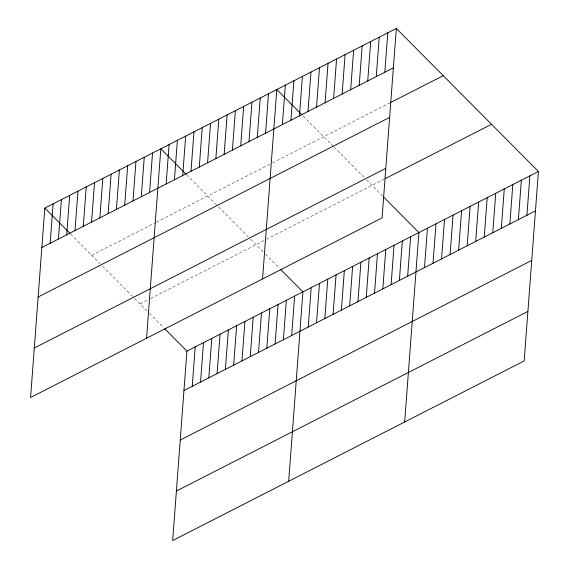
<?xml version="1.0" encoding="UTF-8"?>
<svg xmlns="http://www.w3.org/2000/svg" width="569" height="569" viewBox="0 0 569 569"><rect width="100%" height="100%" fill="white"/><g stroke="black" fill="none" stroke-linecap="round" stroke-linejoin="round"><path stroke-width="0.43" stroke-dasharray="2.85 2.13" d="M91.716 255.289L155.735 222.564M156.489 222.18L271.733 163.289M272.487 162.905L389.665 103.017M140.031 303.917L148.317 299.685M150.572 298.533L264.308 240.41M266.569 239.25L384.438 179.015M303.192 116.076L333.37 146.453M333.967 147.065L364.772 178.069M366.585 179.889L382.567 195.985M186.611 174.768L217.977 206.341M218.581 206.952L248.176 236.74M250.588 239.172L263.056 251.726M265.403 254.08L279.471 268.241M70.613 234.044L100.172 263.796M102.584 266.228L133.992 297.843M134.597 298.448L147.065 311.001M149.405 313.363L163.474 327.524"/><path stroke-width="0.85" d="M44.823 208.083L30.577 397.511L382.076 217.877L396.323 28.45L44.823 208.083L70.03 233.454M50.143 243.269L53.109 203.851M58.429 239.037L61.395 199.612M66.715 234.805L69.681 195.38M75.001 230.566L77.967 191.148M83.287 226.334L86.246 186.909M91.573 222.102L94.532 182.677M99.852 217.87L102.818 178.446M108.138 213.631L111.104 174.206M116.425 209.399L119.39 169.975M124.711 205.167L127.676 165.743M132.997 200.928L135.963 161.504M141.283 196.696L144.249 157.272M149.569 192.464L152.535 153.04M146.574 338.228L160.814 148.801L186.02 174.178M166.141 183.993L169.1 144.569M174.427 179.761L177.386 140.337M182.706 175.522L185.672 136.105M190.992 171.29L193.958 131.866M199.278 167.058L202.244 127.634M164.647 328.704L186.924 351.123L172.677 540.55L524.177 360.917L538.423 171.489L396.323 28.45M207.564 162.819L210.53 123.402M192.244 386.315L195.21 346.891M215.85 158.587L218.816 119.163M200.53 382.076L203.496 342.659M224.136 154.355L227.102 114.931M208.816 377.844L211.782 338.42M232.422 150.116L235.388 110.699M217.102 373.613L220.061 334.188M240.708 145.884L243.667 106.46M225.388 369.373L228.347 329.956M248.994 141.653L251.953 102.228M233.667 365.142L236.633 325.717M257.273 137.413L260.239 97.996M241.953 360.91L244.919 321.485M265.559 133.182L268.525 93.757M250.239 356.671L253.205 317.253M262.565 278.952L276.811 89.525L302.018 114.895M258.525 352.439L261.491 313.014M282.38 124.583L285.346 85.165M266.811 348.207L269.777 308.782M290.923 120.223L293.881 80.798M275.097 343.975L278.063 304.55M299.458 115.863L302.423 76.438M283.383 339.736L286.349 300.311M307.993 111.496L310.959 72.078M291.669 335.504L294.628 296.079M316.528 107.136L319.494 67.711M288.675 481.274L302.914 291.847L280.645 269.422M325.063 102.776L328.029 63.351M308.234 327.033L311.2 287.608M316.52 322.801L319.486 283.376M333.605 98.409L336.564 58.991M324.807 318.569L327.772 279.144M342.14 94.049L345.099 54.624M333.093 314.33L336.059 274.905M350.675 89.689L353.641 50.264M341.379 310.098L344.345 270.673M359.21 85.322L362.176 45.897M349.665 305.866L352.631 266.441M367.745 80.962L370.711 41.537M357.951 301.627L360.917 262.209M376.28 76.602L379.246 37.177M366.237 297.395L369.196 257.97M384.822 72.235L387.781 32.81M374.523 293.163L377.482 253.738M382.809 288.924L385.768 249.507M391.088 284.692L394.054 245.267M399.374 280.46L402.34 241.036M407.66 276.221L410.626 236.804M404.666 421.992L418.912 232.565L383.741 197.166M424.481 267.629L427.447 228.205M433.016 263.262L435.982 223.845M441.558 258.902L444.517 219.478M450.093 254.542L453.059 215.118M458.628 250.175L461.594 210.758M467.163 245.815L470.129 206.391M475.698 241.455L478.664 202.031M484.24 237.088L487.199 197.663M492.775 232.728L495.741 193.304M501.31 228.368L504.276 188.944M509.845 224.001L512.811 184.576M518.38 219.641L521.346 180.217M526.922 215.274L529.881 175.857M41.857 247.508L393.357 67.875M390.441 102.619L443.215 75.656M38.137 297.004L389.637 117.378M34.304 348.008L385.796 168.374M385.213 178.623L491.524 124.291M186.924 351.123L538.423 171.489M183.958 390.547L535.457 210.914M180.238 440.05L531.731 260.417M176.404 491.047L527.897 311.414"/></g></svg>
